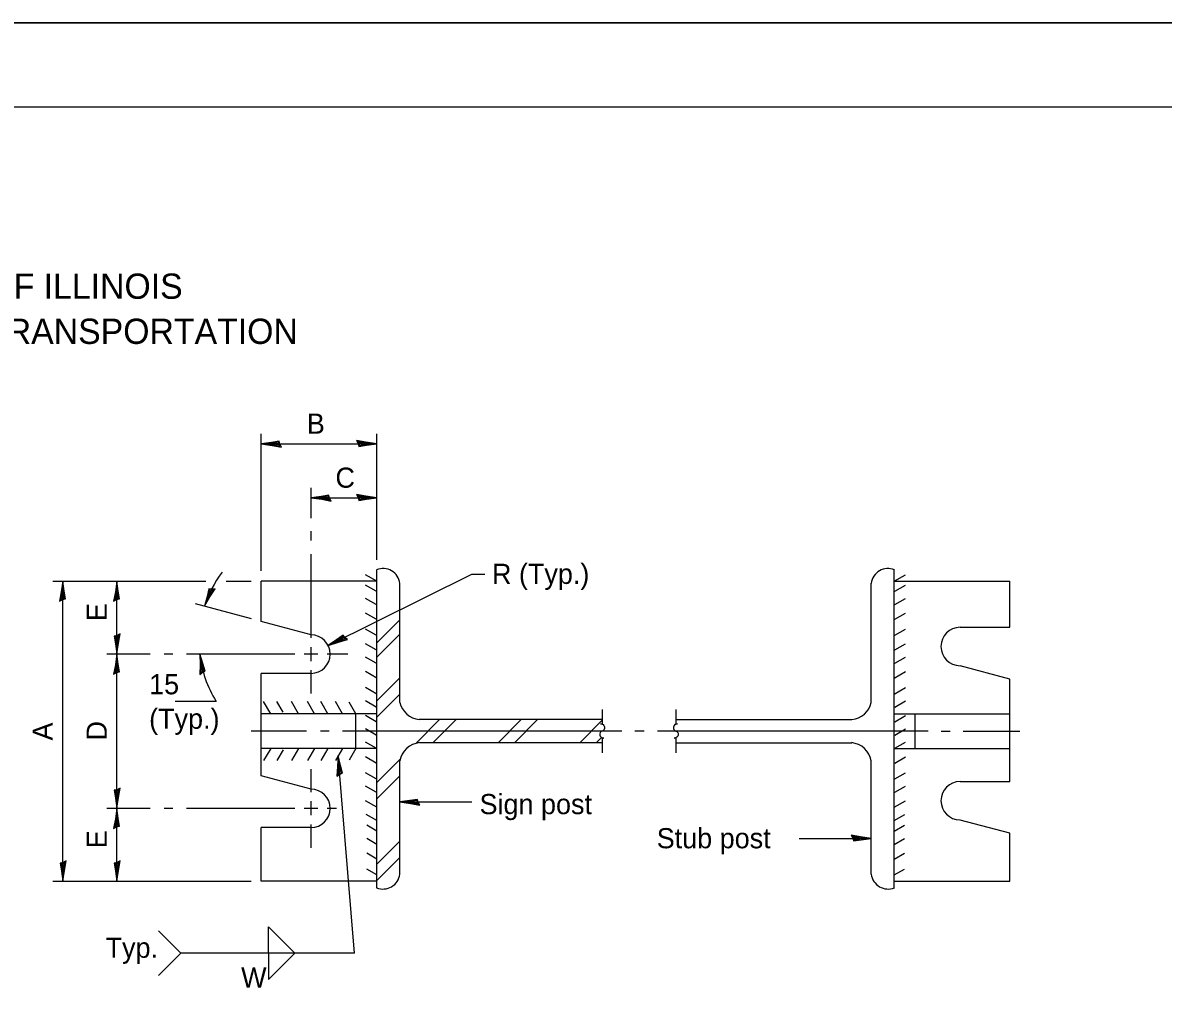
# Model space of a CAD drawing. Extents: x 1499079 to 1501883, y 1499349 to 1499789.
# Drawn here: x 1500890.6 to 1501026.3, y 1499672.5 to 1499789.2 of the extents above; entities that cross this region are included whole.
import ezdxf

# ---------------------------------------------------------------- set-up
doc = ezdxf.new("R2010")
doc.units = 0
for name, color, linetype in [('Design_EX_Roadway Dimensions', 7, 'Continuous'), ('Design_PR_Roadway Items', 7, 'Continuous'), ('Level 48', 7, 'Continuous'), ('Sheets_50 Reference Boundary', 7, 'Continuous'), ('Sheets_General Details', 7, 'Continuous'), ('Sheets_Printer Plotting Border', 7, 'Continuous')]:
    doc.layers.add(name, color=color, linetype=linetype)

msp = doc.modelspace()

# ---------------------------------------------------------------- linework, layer by layer
at = {"layer": 'Design_EX_Roadway Dimensions'}
for p, q in [((1500918.96, 1499723.93), (1500918.96, 1499740.27)), ((1500932.7, 1499725.27), (1500932.7, 1499740.27)), ((1500918.96, 1499739.07), (1500932.7, 1499739.07)), ((1500924.88, 1499730.22), (1500924.88, 1499733.84)), ((1500924.88, 1499732.64), (1500932.7, 1499732.64)), ((1500924.88, 1499727.57), (1500924.88, 1499728.66)), ((1500924.88, 1499715.97), (1500924.88, 1499725.95)), ((1500926.92, 1499715.06), (1500944.02, 1499723.54)), ((1500944.02, 1499723.54), (1500945.57, 1499723.54)), ((1500894.14, 1499722.73), (1500912.38, 1499722.73)), ((1500895.34, 1499687.01), (1500895.34, 1499722.73)), ((1500901.77, 1499714.05), (1500901.77, 1499722.73)), ((1500914.78, 1499722.73), (1500917.76, 1499722.73)), ((1500917.8, 1499718.22), (1500911.13, 1499720.01)), ((1500900.57, 1499714.05), (1500905.74, 1499714.05)), ((1500901.77, 1499695.69), (1500901.77, 1499714.05)), ((1500907.42, 1499714.05), (1500908.44, 1499714.05)), ((1500910.05, 1499714.05), (1500922.96, 1499714.05)), ((1500924.06, 1499714.05), (1500925.71, 1499714.05)), ((1500924.88, 1499713.21), (1500924.88, 1499714.87)), ((1500926.81, 1499714.05), (1500929.25, 1499714.05)), ((1500924.88, 1499709.36), (1500924.88, 1499712.12)), ((1500908.71, 1499708.42), (1500913.58, 1499708.42)), ((1500924.35, 1499704.87), (1500917.76, 1499704.87)), ((1500927.06, 1499704.87), (1500926.01, 1499704.87)), ((1500961.87, 1499704.87), (1500928.61, 1499704.87)), ((1500964.54, 1499704.87), (1500963.44, 1499704.87)), ((1500998.32, 1499704.87), (1500966.13, 1499704.87)), ((1500999.89, 1499704.87), (1501000.95, 1499704.87)), ((1501002.52, 1499704.87), (1501009.26, 1499704.87)), ((1500930.06, 1499678.44), (1500928.13, 1499701.95)), ((1500924.88, 1499697.61), (1500924.88, 1499700.35)), ((1500924.88, 1499694.87), (1500924.88, 1499696.51)), ((1500935.45, 1499696.43), (1500944.02, 1499696.43)), ((1500900.57, 1499695.69), (1500905.74, 1499695.69)), ((1500901.77, 1499687.01), (1500901.77, 1499695.69)), ((1500907.42, 1499695.69), (1500908.44, 1499695.69)), ((1500910.05, 1499695.69), (1500922.96, 1499695.69)), ((1500924.06, 1499695.69), (1500925.71, 1499695.69)), ((1500926.81, 1499695.69), (1500927.92, 1499695.69)), ((1500924.88, 1499690.99), (1500924.88, 1499693.77)), ((1500983, 1499692.1), (1500991.57, 1499692.1)), ((1500894.14, 1499687.01), (1500917.76, 1499687.01)), ((1500906.73, 1499681.1), (1500909.39, 1499678.44)), ((1500919.81, 1499678.44), (1500919.81, 1499681.57)), ((1500919.81, 1499681.57), (1500922.95, 1499678.44)), ((1500906.73, 1499675.77), (1500909.39, 1499678.44)), ((1500930.06, 1499678.44), (1500909.39, 1499678.44)), ((1500919.81, 1499678.44), (1500919.81, 1499675.29)), ((1500919.81, 1499675.29), (1500922.95, 1499678.44))]:
    msp.add_line(p, q, dxfattribs=at)
for points in [[(1500930.49, 1499739.1), (1500930.57, 1499738.76), (1500931.5, 1499738.91), (1500932.7, 1499739.07), (1500931.42, 1499739.25), (1500930.3, 1499739.46), (1500930.61, 1499738.88), (1500931.89, 1499739.07), (1500930.47, 1499739.33), (1500930.68, 1499739.04), (1500931.28, 1499739.07), (1500930.7, 1499739.17)], [(1500921.16, 1499739.04), (1500921.09, 1499739.38), (1500920.16, 1499739.23), (1500918.96, 1499739.07), (1500920.24, 1499738.88), (1500921.36, 1499738.68), (1500921.04, 1499739.26), (1500919.76, 1499739.07), (1500921.18, 1499738.8), (1500920.97, 1499739.1), (1500920.38, 1499739.06), (1500920.95, 1499738.97)], [(1500927.08, 1499732.61), (1500927.01, 1499732.95), (1500926.09, 1499732.8), (1500924.88, 1499732.64), (1500926.16, 1499732.46), (1500927.28, 1499732.25), (1500926.97, 1499732.83), (1500925.69, 1499732.64), (1500927.11, 1499732.37), (1500926.9, 1499732.67), (1500926.3, 1499732.63), (1500926.88, 1499732.53)], [(1500930.49, 1499732.68), (1500930.57, 1499732.33), (1500931.5, 1499732.48), (1500932.7, 1499732.64), (1500931.42, 1499732.82), (1500930.3, 1499733.03), (1500930.61, 1499732.45), (1500931.89, 1499732.64), (1500930.47, 1499732.9), (1500930.68, 1499732.61), (1500931.28, 1499732.65), (1500930.7, 1499732.74)], [(1500895.3, 1499720.53), (1500895.66, 1499720.6), (1500895.5, 1499721.53), (1500895.34, 1499722.73), (1500895.16, 1499721.45), (1500894.95, 1499720.33), (1500895.53, 1499720.65), (1500895.34, 1499721.92), (1500895.08, 1499720.51), (1500895.37, 1499720.71), (1500895.33, 1499721.31), (1500895.24, 1499720.73)], [(1500901.74, 1499720.53), (1500902.09, 1499720.6), (1500901.93, 1499721.53), (1500901.77, 1499722.73), (1500901.59, 1499721.45), (1500901.38, 1499720.33), (1500901.96, 1499720.65), (1500901.77, 1499721.92), (1500901.51, 1499720.51), (1500901.8, 1499720.71), (1500901.76, 1499721.31), (1500901.67, 1499720.73)], [(1500913.07, 1499721.75), (1500912.71, 1499721.81), (1500912.5, 1499720.9), (1500912.19, 1499719.73), (1500912.85, 1499720.84), (1500913.47, 1499721.8), (1500912.81, 1499721.72), (1500912.5, 1499720.48), (1500913.29, 1499721.69), (1500912.94, 1499721.6), (1500912.74, 1499721.03), (1500913.04, 1499721.53)], [(1500901.81, 1499716.25), (1500901.46, 1499716.18), (1500901.61, 1499715.25), (1500901.77, 1499714.05), (1500901.96, 1499715.32), (1500902.16, 1499716.45), (1500901.58, 1499716.12), (1500901.77, 1499714.85), (1500902.04, 1499716.27), (1500901.74, 1499716.07), (1500901.78, 1499715.46), (1500901.87, 1499716.04)], [(1500928.91, 1499716.01), (1500928.69, 1499716.29), (1500927.92, 1499715.74), (1500926.92, 1499715.06), (1500928.15, 1499715.46), (1500929.24, 1499715.77), (1500928.7, 1499716.15), (1500927.64, 1499715.42), (1500929.03, 1499715.82), (1500928.71, 1499715.99), (1500928.19, 1499715.68), (1500928.75, 1499715.85)], [(1500901.74, 1499711.85), (1500902.09, 1499711.92), (1500901.93, 1499712.85), (1500901.77, 1499714.05), (1500901.59, 1499712.77), (1500901.38, 1499711.65), (1500901.96, 1499711.97), (1500901.77, 1499713.24), (1500901.51, 1499711.82), (1500901.8, 1499712.04), (1500901.76, 1499712.63), (1500901.67, 1499712.06)], [(1500911.97, 1499711.87), (1500912.3, 1499712.01), (1500911.99, 1499712.9), (1500911.63, 1499714.05), (1500911.67, 1499712.76), (1500911.64, 1499711.61), (1500912.16, 1499712.04), (1500911.77, 1499713.26), (1500911.74, 1499711.81), (1500912, 1499712.06), (1500911.86, 1499712.65), (1500911.86, 1499712.07)], [(1500928.28, 1499699.74), (1500928.62, 1499699.85), (1500928.39, 1499700.76), (1500928.13, 1499701.95), (1500928.05, 1499700.65), (1500927.94, 1499699.52), (1500928.49, 1499699.88), (1500928.2, 1499701.14), (1500928.05, 1499699.7), (1500928.33, 1499699.93), (1500928.25, 1499700.53), (1500928.19, 1499699.95)], [(1500901.81, 1499697.89), (1500901.46, 1499697.82), (1500901.61, 1499696.89), (1500901.77, 1499695.69), (1500901.96, 1499696.97), (1500902.16, 1499698.08), (1500901.58, 1499697.77), (1500901.77, 1499696.49), (1500902.04, 1499697.92), (1500901.74, 1499697.7), (1500901.78, 1499697.11), (1500901.87, 1499697.68)], [(1500937.65, 1499696.4), (1500937.57, 1499696.74), (1500936.64, 1499696.59), (1500935.45, 1499696.43), (1500936.72, 1499696.24), (1500937.84, 1499696.04), (1500937.52, 1499696.62), (1500936.25, 1499696.43), (1500937.67, 1499696.16), (1500937.46, 1499696.46), (1500936.86, 1499696.42), (1500937.43, 1499696.32)], [(1500901.74, 1499693.48), (1500902.09, 1499693.56), (1500901.93, 1499694.49), (1500901.77, 1499695.69), (1500901.59, 1499694.41), (1500901.38, 1499693.29), (1500901.96, 1499693.61), (1500901.77, 1499694.88), (1500901.51, 1499693.46), (1500901.8, 1499693.67), (1500901.76, 1499694.27), (1500901.67, 1499693.7)], [(1500989.37, 1499692.14), (1500989.44, 1499691.79), (1500990.37, 1499691.94), (1500991.57, 1499692.1), (1500990.29, 1499692.29), (1500989.17, 1499692.5), (1500989.49, 1499691.91), (1500990.76, 1499692.11), (1500989.34, 1499692.37), (1500989.56, 1499692.07), (1500990.15, 1499692.11), (1500989.58, 1499692.21)], [(1500895.38, 1499689.21), (1500895.03, 1499689.14), (1500895.18, 1499688.21), (1500895.34, 1499687.01), (1500895.53, 1499688.29), (1500895.73, 1499689.41), (1500895.15, 1499689.09), (1500895.34, 1499687.82), (1500895.61, 1499689.23), (1500895.31, 1499689.02), (1500895.35, 1499688.43), (1500895.45, 1499689)], [(1500901.81, 1499689.21), (1500901.46, 1499689.14), (1500901.61, 1499688.21), (1500901.77, 1499687.01), (1500901.96, 1499688.29), (1500902.16, 1499689.41), (1500901.58, 1499689.09), (1500901.77, 1499687.82), (1500902.04, 1499689.23), (1500901.74, 1499689.02), (1500901.78, 1499688.43), (1500901.87, 1499689)]]:
    msp.add_lwpolyline(points, dxfattribs=at)
for start, end in [(142.8855, 162.1946), (186.4515, 211.7828)]:
    msp.add_arc((1500925.13, 1499715.57), 13.59, start, end, dxfattribs=at)
at = {"layer": 'Design_PR_Roadway Items'}
for p, q in [((1500932.7, 1499722.73), (1500931.37, 1499723.49)), ((1500932.7, 1499686.23), (1500932.7, 1499724.07)), ((1500994.31, 1499686.23), (1500994.31, 1499724.07)), ((1500994.31, 1499722.73), (1500995.64, 1499723.49)), ((1500918.96, 1499717.92), (1500918.96, 1499722.73)), ((1500932.7, 1499722.73), (1500918.96, 1499722.73)), ((1500932.64, 1499721.51), (1500931.37, 1499722.25)), ((1500935.45, 1499708.29), (1500935.45, 1499722.46)), ((1500991.57, 1499708.29), (1500991.57, 1499722.46)), ((1500994.31, 1499722.73), (1501008.06, 1499722.73)), ((1500994.37, 1499721.51), (1500995.64, 1499722.25)), ((1501008.06, 1499717.23), (1501008.06, 1499722.73)), ((1500932.64, 1499719.93), (1500931.37, 1499720.66)), ((1500994.37, 1499719.93), (1500995.64, 1499720.66)), ((1500924.88, 1499716.33), (1500918.96, 1499717.92)), ((1500932.64, 1499718.19), (1500931.37, 1499718.92)), ((1500932.7, 1499715.38), (1500935.45, 1499718.12)), ((1500994.37, 1499718.19), (1500995.64, 1499718.92)), ((1500932.64, 1499716.29), (1500931.37, 1499717.02)), ((1500932.7, 1499713.66), (1500935.45, 1499716.41)), ((1500994.37, 1499716.29), (1500995.64, 1499717.02)), ((1501002.13, 1499717.23), (1501008.06, 1499717.23)), ((1500932.64, 1499714.55), (1500931.37, 1499715.27)), ((1500994.37, 1499714.55), (1500995.64, 1499715.27)), ((1500932.64, 1499712.95), (1500931.37, 1499713.69)), ((1500994.37, 1499712.95), (1500995.64, 1499713.69)), ((1501008.06, 1499711.06), (1501002.13, 1499712.65)), ((1500918.96, 1499699.55), (1500918.96, 1499711.74)), ((1500924.88, 1499711.74), (1500918.96, 1499711.74)), ((1500932.7, 1499711.19), (1500931.37, 1499711.95)), ((1500932.7, 1499708.46), (1500935.45, 1499711.21)), ((1500994.31, 1499711.19), (1500995.64, 1499711.95)), ((1501008.06, 1499698.87), (1501008.06, 1499711.06)), ((1500932.7, 1499709.28), (1500931.37, 1499710.05)), ((1500994.31, 1499709.28), (1500995.64, 1499710.05)), ((1500920.08, 1499706.93), (1500919.24, 1499708.39)), ((1500921.55, 1499707.12), (1500920.82, 1499708.39)), ((1500923.4, 1499706.93), (1500922.56, 1499708.39)), ((1500925.31, 1499706.93), (1500924.47, 1499708.39)), ((1500926.89, 1499706.93), (1500926.05, 1499708.39)), ((1500928.63, 1499706.93), (1500927.8, 1499708.39)), ((1500930.23, 1499706.93), (1500929.43, 1499708.32)), ((1500932.64, 1499707.73), (1500931.37, 1499708.46)), ((1500932.7, 1499706.52), (1500935.45, 1499709.26)), ((1500994.37, 1499707.73), (1500995.64, 1499708.46)), ((1500932.7, 1499706.93), (1500918.96, 1499706.93)), ((1500930.23, 1499702.81), (1500930.23, 1499706.93)), ((1500994.31, 1499706.93), (1501008.06, 1499706.93)), ((1500996.79, 1499702.81), (1500996.79, 1499706.93)), ((1500932.64, 1499705.98), (1500931.37, 1499706.72)), ((1500937.37, 1499703.41), (1500940.19, 1499706.25)), ((1500959.54, 1499706.25), (1500937.76, 1499706.25)), ((1500939.39, 1499703.49), (1500942.14, 1499706.25)), ((1500947.16, 1499703.49), (1500949.91, 1499706.25)), ((1500949.1, 1499703.49), (1500951.85, 1499706.25)), ((1500956.88, 1499703.49), (1500959.54, 1499706.16)), ((1500968.3, 1499706.25), (1500989.26, 1499706.25)), ((1500994.37, 1499705.98), (1500995.64, 1499706.72)), ((1500932.64, 1499704.4), (1500931.37, 1499705.13)), ((1500994.37, 1499704.4), (1500995.64, 1499705.13)), ((1500932.7, 1499702.81), (1500918.96, 1499702.81)), ((1500920.08, 1499702.81), (1500919.24, 1499701.35)), ((1500923.4, 1499702.81), (1500922.56, 1499701.35)), ((1500925.31, 1499702.81), (1500924.47, 1499701.35)), ((1500926.89, 1499702.81), (1500926.05, 1499701.35)), ((1500928.63, 1499702.81), (1500927.8, 1499701.35)), ((1500930.23, 1499702.81), (1500929.43, 1499701.42)), ((1500932.64, 1499702.82), (1500931.37, 1499703.54)), ((1500959.54, 1499703.49), (1500937.78, 1499703.49)), ((1500958.82, 1499703.49), (1500959.44, 1499704.12)), ((1500968.3, 1499703.49), (1500989.24, 1499703.49)), ((1500994.31, 1499702.81), (1501008.06, 1499702.81)), ((1500994.37, 1499702.82), (1500995.64, 1499703.54)), ((1500921.55, 1499702.62), (1500920.82, 1499701.35)), ((1500932.64, 1499701.07), (1500931.37, 1499701.8)), ((1500932.7, 1499698.75), (1500935.5, 1499701.54)), ((1500994.37, 1499701.07), (1500995.64, 1499701.8)), ((1500935.45, 1499687.84), (1500935.45, 1499701.33)), ((1500991.57, 1499687.84), (1500991.57, 1499701.33)), ((1500924.88, 1499697.97), (1500918.96, 1499699.55)), ((1500932.64, 1499699.17), (1500931.37, 1499699.9)), ((1500932.7, 1499696.8), (1500935.45, 1499699.55)), ((1500994.37, 1499699.17), (1500995.64, 1499699.9)), ((1501002.13, 1499698.87), (1501008.06, 1499698.87)), ((1500932.64, 1499697.58), (1500931.37, 1499698.32)), ((1500994.37, 1499697.58), (1500995.64, 1499698.32)), ((1500932.7, 1499695.81), (1500931.37, 1499696.57)), ((1500994.31, 1499695.81), (1500995.64, 1499696.57)), ((1500932.7, 1499694.22), (1500931.44, 1499694.94)), ((1500994.31, 1499694.22), (1500995.58, 1499694.94)), ((1500918.96, 1499687.01), (1500918.96, 1499693.38)), ((1500924.88, 1499693.38), (1500918.96, 1499693.38)), ((1500932.7, 1499692.97), (1500931.51, 1499693.66)), ((1500994.31, 1499692.97), (1500995.51, 1499693.66)), ((1501008.06, 1499692.7), (1501002.13, 1499694.28)), ((1500932.7, 1499691.38), (1500931.51, 1499692.07)), ((1500994.31, 1499691.38), (1500995.51, 1499692.07)), ((1501008.06, 1499687.01), (1501008.06, 1499692.7)), ((1500932.7, 1499689.03), (1500935.45, 1499691.78)), ((1500932.7, 1499689.64), (1500931.51, 1499690.33)), ((1500932.7, 1499687.09), (1500935.45, 1499689.83)), ((1500994.31, 1499689.64), (1500995.51, 1499690.33)), ((1500932.7, 1499687.74), (1500931.51, 1499688.43)), ((1500994.31, 1499687.74), (1500995.51, 1499688.43)), ((1500932.7, 1499687.01), (1500918.96, 1499687.01)), ((1500994.31, 1499687.01), (1501008.06, 1499687.01))]:
    msp.add_line(p, q, dxfattribs=at)
for points in [[(1500959.54, 1499707.44), (1500959.54, 1499705.68), (1500959.33, 1499705.75), (1500959.54, 1499705.68), (1500959.64, 1499705.64), (1500959.73, 1499705.55), (1500959.79, 1499705.46), (1500959.83, 1499705.34), (1500959.82, 1499705.19), (1500959.77, 1499705.07), (1500959.71, 1499704.99), (1500959.61, 1499704.91), (1500959.54, 1499704.88), (1500959.41, 1499704.81), (1500959.3, 1499704.7), (1500959.26, 1499704.56), (1500959.26, 1499704.39), (1500959.31, 1499704.26), (1500959.41, 1499704.15), (1500959.54, 1499704.08), (1500959.74, 1499704.02), (1500959.54, 1499704.08), (1500959.54, 1499704.08), (1500959.54, 1499702.3)], [(1500968.3, 1499707.44), (1500968.3, 1499705.68), (1500968.5, 1499705.75), (1500968.3, 1499705.68), (1500968.19, 1499705.64), (1500968.1, 1499705.55), (1500968.05, 1499705.46), (1500968.02, 1499705.34), (1500968.02, 1499705.19), (1500968.07, 1499705.07), (1500968.13, 1499704.99), (1500968.24, 1499704.91), (1500968.3, 1499704.88), (1500968.43, 1499704.81), (1500968.53, 1499704.7), (1500968.58, 1499704.56), (1500968.57, 1499704.39), (1500968.53, 1499704.26), (1500968.44, 1499704.15), (1500968.3, 1499704.08), (1500968.1, 1499704.02), (1500968.3, 1499704.08), (1500968.3, 1499704.08), (1500968.3, 1499702.3)]]:
    msp.add_lwpolyline(points, dxfattribs=at)
for centre, radius, start, end in [((1500933.46, 1499722.22), 2, 6.7513, 112.5575), ((1500993.55, 1499722.22), 2, 67.4425, 173.2487), ((1501002.15, 1499714.94), 2.29, 90.4155, 269.5845), ((1500924.87, 1499714.03), 2.29, 270.4155, 89.5845), ((1500938.05, 1499708.9), 2.67, 193.215, 263.7274), ((1500988.97, 1499708.9), 2.67, 276.2726, 346.785), ((1500938.07, 1499700.84), 2.67, 96.2726, 169.2893), ((1500988.94, 1499700.84), 2.67, 10.7107, 83.7274), ((1501002.15, 1499696.58), 2.29, 90.4155, 269.5845), ((1500924.87, 1499695.67), 2.29, 270.4155, 89.5845), ((1500933.46, 1499688.07), 2, 247.4425, 353.2579), ((1500993.55, 1499688.07), 2, 186.7421, 292.5575)]:
    msp.add_arc(centre, radius, start, end, dxfattribs=at)
at = {"layer": 'Level 48'}
msp.add_lwpolyline([(1500522.56, 1499789.19), (1501202.56, 1499789.19), (1501202.56, 1499349.19), (1500522.56, 1499349.19)], close=True, dxfattribs=at)
at = {"layer": 'Sheets_50 Reference Boundary'}
msp.add_lwpolyline([(1500562.56, 1499779.18), (1501192.56, 1499779.18), (1501192.56, 1499379.19), (1500562.56, 1499379.19)], close=True, dxfattribs=at)
at = {"layer": 'Sheets_General Details'}
msp.add_line((1501202.56, 1499789.19), (1500522.56, 1499789.19), dxfattribs=at)
msp.add_lwpolyline([(1500562.56, 1499779.19), (1501192.56, 1499779.19), (1501192.56, 1499359.19), (1500562.56, 1499359.19)], close=True, dxfattribs=at)
at = {"layer": 'Sheets_Printer Plotting Border'}
msp.add_lwpolyline([(1500522.56, 1499349.19), (1501202.56, 1499349.19), (1501202.56, 1499789.19), (1500522.56, 1499789.19)], close=True, dxfattribs=at)

# ---------------------------------------------------------------- texts
at = {"layer": 'Design_EX_Roadway Dimensions'}
for s, p in [('B', (1500924.38, 1499740.27)), ('C', (1500927.79, 1499733.84)), ('R (Typ.)', (1500946.42, 1499722.39)), ('15', (1500905.61, 1499709.25)), ('(Typ.)', (1500905.61, 1499705.14)), ('Sign post', (1500944.94, 1499694.98)), ('Stub post', (1500966.03, 1499690.92)), ('Typ.', (1500900.43, 1499677.88)), ('W', (1500916.56, 1499674.34))]:
    msp.add_text(s, height=2.4, dxfattribs=at).set_placement(p)
for s, p in [('E', (1500900.57, 1499717.97)), ('A', (1500894.14, 1499703.75)), ('D', (1500900.57, 1499703.75)), ('E', (1500900.57, 1499690.92))]:
    msp.add_text(s, height=2.4, rotation=90, dxfattribs=at).set_placement(p)
at = {"layer": 'Sheets_General Details'}
for s, p in [('STATE OF ILLINOIS', (1500872.27, 1499756.33)), ('DEPARTMENT OF TRANSPORTATION', (1500850.67, 1499750.96))]:
    msp.add_text(s, height=3.0086, dxfattribs=at).set_placement(p)

doc.saveas('drawing.dxf')
